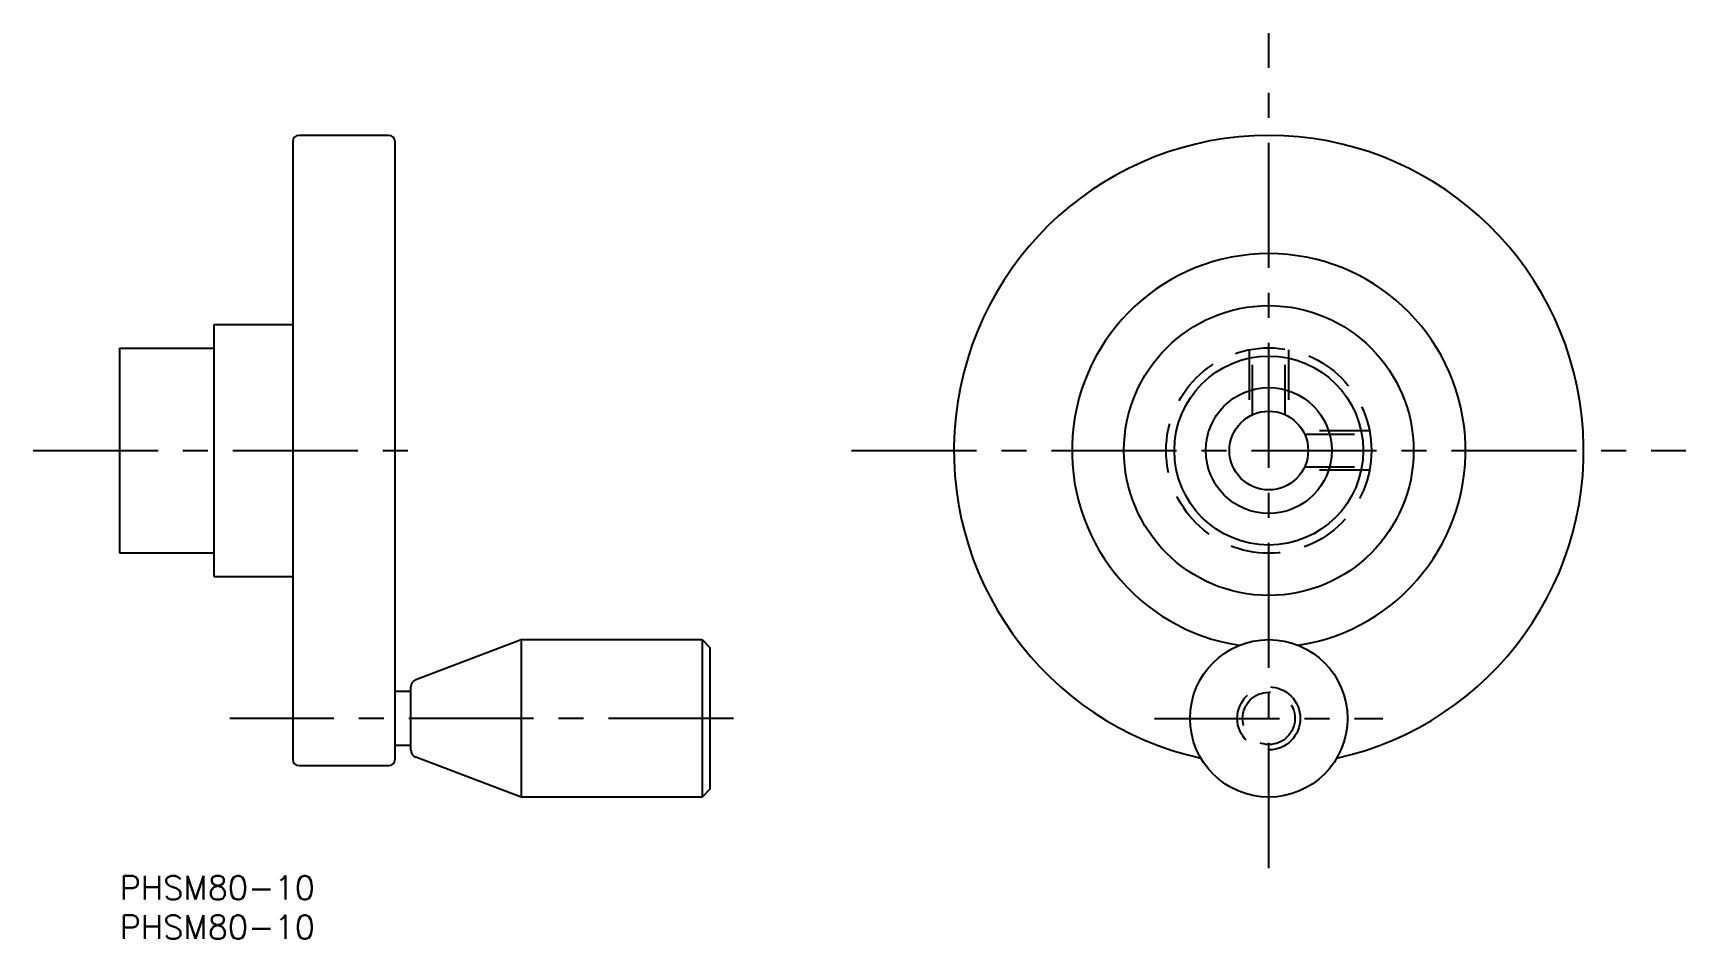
# Model space of a CAD drawing. Extents: x -11 to 199, y -8 to 107.
import ezdxf

# ---------------------------------------------------------------- set-up
doc = ezdxf.new("R2010")
doc.units = 0
doc.header["$LTSCALE"] = 0.5
doc.linetypes.add('CENTER', pattern=[50.8, 31.75, -6.35, 6.35, -6.35])
doc.linetypes.add('DASHED', pattern=[19.05, 12.7, -6.35])
doc.layers.get('0').update_dxf_attribs({"linetype": 'CONTINUOUS'})
for name, color, linetype in [('MSM_CENTER', 1, 'CENTER'), ('MSM_CONTINUOUS', 7, 'CONTINUOUS'), ('MSM_DASHED', 4, 'DASHED'), ('MSM_PART_NUMBER', 7, 'CONTINUOUS')]:
    doc.layers.add(name, color=color, linetype=linetype)
doc.styles.get("Standard").update_dxf_attribs({"font": 'txt.shx', "height": 3, "bigfont": 'bigfont.shx'})

# ---------------------------------------------------------------- blocks, each defined once
blk = doc.blocks.new('*U2')
at = {"layer": 'MSM_PART_NUMBER'}
blk.add_text('PHSM80-10', height=3, dxfattribs=at).set_placement((0, -3))
blk = doc.blocks.new('*U3')
at = {"layer": 'MSM_PART_NUMBER'}
blk.add_text('PHSM80-10', height=3, dxfattribs=at).set_placement((0, -8))

msp = doc.modelspace()

# ---------------------------------------------------------------- linework, layer by layer
for centre, radius in [((146, 54), 18.4), ((146, 54), 12), ((146, 54), 8), ((146, 20), 10)]:
    msp.add_circle(centre, radius)
at = {"layer": 'MSM_CENTER'}
for p, q in [((146, 1), (146, 107)), ((-11, 54), (38, 54)), ((93, 54), (199, 54)), ((78, 20), (14, 20)), ((131.5, 20), (160.5, 20))]:
    msp.add_line(p, q, dxfattribs=at)
at = {"layer": 'MSM_CONTINUOUS'}
for p, q in [((22, 93.2), (22, 14.8)), ((34.2, 94), (22.8, 94)), ((35, 14.8), (35, 93.2)), ((12, 38), (12, 70)), ((12, 70), (22, 70)), ((0, 67), (0, 41)), ((0, 67), (12, 67)), ((0, 41), (12, 41)), ((12, 38), (22, 38)), ((37.65, 24.94), (51, 30)), ((51, 30), (51, 10)), ((51, 30), (74, 30)), ((74, 30), (74, 10)), ((74, 30), (75, 29)), ((75, 29), (75, 11)), ((35, 23.44), (37, 23.44)), ((37, 16), (37, 24)), ((37, 16.56), (35, 16.56)), ((51, 10), (37.65, 15.06)), ((22.8, 14), (34.2, 14)), ((75, 11), (74, 10)), ((74, 10), (51, 10))]:
    msp.add_line(p, q, dxfattribs=at)
msp.add_circle((146, 54), 5, dxfattribs=at)
for centre, radius, start, end in [((22.8, 93.2), 0.8, 90, 180), ((34.2, 93.2), 0.8, 360, 90), ((146, 54), 40, 282.4537, 257.5463), ((146, 54), 25, 278.5742, 261.4258), ((38, 24), 1, 110.7702, 180), ((22.8, 14.8), 0.8, 180, 270), ((34.2, 14.8), 0.8, 270, 0), ((38, 16), 1, 180, 249.2298)]:
    msp.add_arc(centre, radius, start, end, dxfattribs=at)
at = {"layer": 'MSM_DASHED'}
for p, q in [((143.5, 66.8), (143.5, 58.33)), ((143.93, 58.55), (143.93, 66.87)), ((148.07, 58.55), (148.07, 66.87)), ((148.5, 66.8), (148.5, 58.33)), ((158.8, 56.5), (150.33, 56.5)), ((150.55, 56.07), (158.87, 56.07)), ((158.8, 51.5), (150.33, 51.5)), ((150.55, 51.93), (158.87, 51.93))]:
    msp.add_line(p, q, dxfattribs=at)
for centre, radius in [((146, 54), 13.04), ((146, 20), 4), ((146, 20), 3.32)]:
    msp.add_circle(centre, radius, dxfattribs=at)

# ---------------------------------------------------------------- block references
at = {"layer": 'MSM_CONTINUOUS'}
for name in ['*U2', '*U3']:
    msp.add_blockref(name, (0, 0), dxfattribs=at)

doc.saveas('drawing.dxf')
